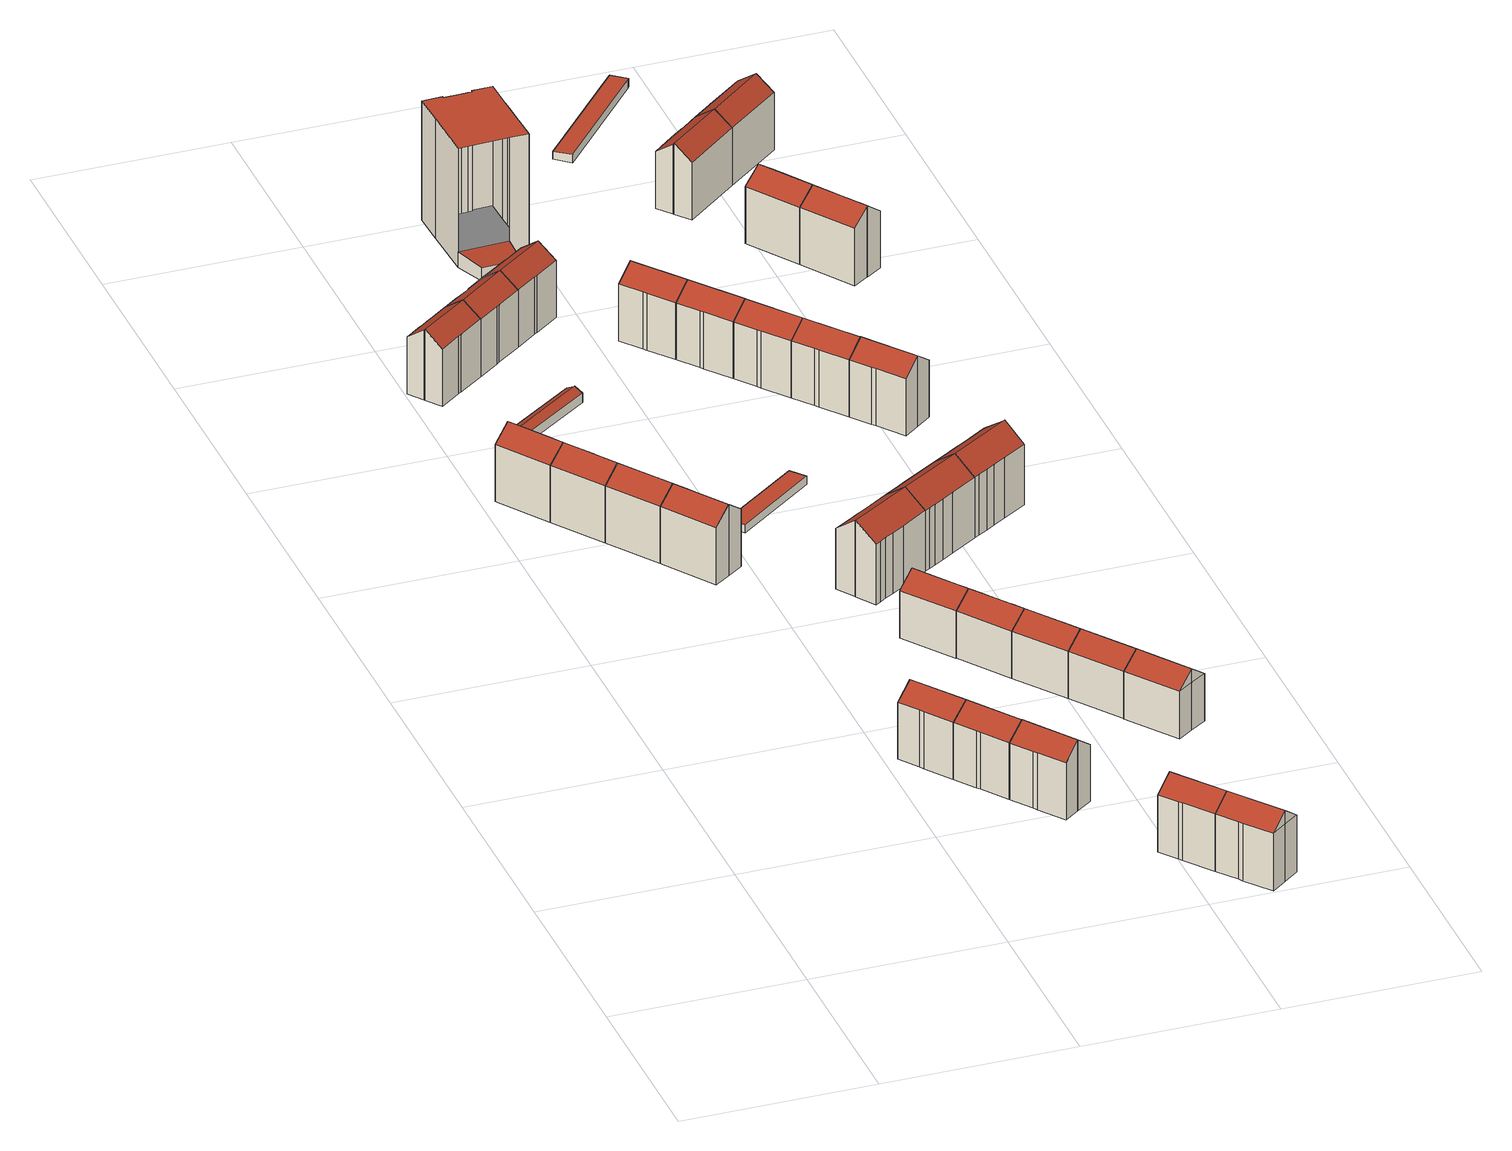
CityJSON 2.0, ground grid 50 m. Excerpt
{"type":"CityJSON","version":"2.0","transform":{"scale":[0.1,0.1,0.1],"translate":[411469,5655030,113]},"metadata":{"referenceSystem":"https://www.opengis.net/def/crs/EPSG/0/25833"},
"CityObjects":{
"building1":{"type":"Building","attributes":{"Dachtyp_tdc":"tdcFreeFormRoof","Gemeindeschluessel":14612000,"Dachneigung":36.85,"QualitaetDacherkennung":89,"Geometrietyp2DReferenz":"3000","measuredHeight":19.46,"function":"31001_9998","roofType":"5000"},"geometry":[{"type":"Solid","lod":"2","boundaries":[[[[0,1,2,3]],[[1,4,5,2]],[[4,6,7,5]],[[6,8,9,7]],[[8,10,11,9]],[[10,12,13,11]],[[12,0,3,13]],[[10,8,14,12]],[[8,6,4,1,0,14]],[[0,12,14]],[[3,2,5,7,9,11,13]]]],"semantics":{"surfaces":[{"type":"WallSurface"},{"type":"RoofSurface"},{"type":"GroundSurface"}],"values":[[0,0,0,0,0,0,0,1,1,0,2]]}}]},
"building2":{"type":"Building","attributes":{"Dachtyp_tdc":"tdcFreeFormRoof","Gemeindeschluessel":14612000,"Dachneigung":36.94,"QualitaetDacherkennung":88,"Geometrietyp2DReferenz":"3000","measuredHeight":19.43,"function":"31001_9998","roofType":"5000"},"geometry":[{"type":"Solid","lod":"2","boundaries":[[[[10,15,9,11]],[[15,16,7,9]],[[16,17,18,7]],[[17,19,20,18]],[[19,21,22,20]],[[21,23,24,22]],[[23,25,26,24]],[[25,27,28,26]],[[27,29,30,28]],[[29,31,32,30]],[[31,10,11,32]],[[31,33,34,8,10]],[[35,36,37,38,39,6,8,34]],[[15,8,6,16]],[[16,6,39,17]],[[17,39,38,19]],[[19,38,37,21]],[[21,37,36,23]],[[23,36,35,25]],[[25,35,34,27]],[[10,8,15]],[[27,34,33,29]],[[29,33,31]],[[11,9,7,18,20,22,24,26,28,30,32]]]],"semantics":{"surfaces":[{"type":"WallSurface"},{"type":"RoofSurface"},{"type":"GroundSurface"}],"values":[[0,0,0,0,0,0,0,0,0,0,0,1,1,0,0,0,0,0,0,0,0,0,0,2]]}}]},
"building3":{"type":"Building","attributes":{"Dachtyp_tdc":"tdcGableRoof","Gemeindeschluessel":14612000,"Dachneigung":36.98,"QualitaetDacherkennung":76,"Geometrietyp2DReferenz":"3000","measuredHeight":19.45,"function":"31001_9998","roofType":"3100"},"geometry":[{"type":"Solid","lod":"2","boundaries":[[[[40,41,42,43]],[[41,44,45,42]],[[44,46,47,45]],[[46,48,49,47]],[[48,50,51,49]],[[50,52,53,51]],[[52,54,55,53]],[[54,56,57,55]],[[56,58,59,57]],[[58,60,61,59]],[[60,62,63,61]],[[62,40,43,63]],[[58,56,54,52,50,48]],[[48,46,44,41,40,62,60,58]],[[43,42,45,47,49,51,53,55,57,59,61,63]]]],"semantics":{"surfaces":[{"type":"WallSurface"},{"type":"RoofSurface"},{"type":"GroundSurface"}],"values":[[0,0,0,0,0,0,0,0,0,0,0,0,1,1,2]]}}]},
"building4":{"type":"Building","attributes":{"Dachtyp_tdc":"tdcFreeFormRoof","Gemeindeschluessel":14612000,"Dachneigung":37.16,"QualitaetDacherkennung":88,"Geometrietyp2DReferenz":"3000","measuredHeight":19.44,"function":"31001_9998","roofType":"5000"},"geometry":[{"type":"Solid","lod":"2","boundaries":[[[[31,29,30,32]],[[29,25,26,30]],[[25,64,65,26]],[[64,66,67,65]],[[66,68,69,67]],[[68,70,71,69]],[[70,72,73,71]],[[72,31,32,73]],[[72,74,33,31]],[[74,75,76,77,35,33]],[[29,33,35,25]],[[25,35,77,64]],[[64,77,76,66]],[[66,76,75,68]],[[68,75,74,70]],[[31,33,29]],[[70,74,72]],[[32,30,26,65,67,69,71,73]]]],"semantics":{"surfaces":[{"type":"WallSurface"},{"type":"RoofSurface"},{"type":"GroundSurface"}],"values":[[0,0,0,0,0,0,0,0,1,1,0,0,0,0,0,0,0,2]]}}]},
"building5":{"type":"Building","attributes":{"Dachtyp_tdc":"tdcFreeFormRoof","Gemeindeschluessel":14612000,"Dachneigung":36.82,"QualitaetDacherkennung":79,"Geometrietyp2DReferenz":"3000","measuredHeight":19.45,"function":"31001_9998","roofType":"5000"},"geometry":[{"type":"Solid","lod":"2","boundaries":[[[[78,79,80,81]],[[81,80,82]],[[83,79,78]],[[84,48,46]],[[85,86,87,88,89,90,91,92,93,94,51,49,47]],[[95,96,86,85]],[[96,97,87,86]],[[97,98,88,87]],[[98,83,89,88]],[[83,78,90,89]],[[78,81,91,90]],[[81,82,92,91]],[[82,99,93,92]],[[99,100,94,93]],[[100,50,51,94]],[[50,84,49,51]],[[84,46,47,49]],[[46,95,85,47]],[[83,98,97,96,95,46,48,79]],[[99,82,80,79,48,50,100]],[[50,48,84]]]],"semantics":{"surfaces":[{"type":"WallSurface"},{"type":"GroundSurface"},{"type":"RoofSurface"}],"values":[[0,0,0,0,1,0,0,0,0,0,0,0,0,0,0,0,0,0,2,2,0]]}}]},
"building6":{"type":"Building","attributes":{"Dachtyp_tdc":"tdcGableRoof","Gemeindeschluessel":14612000,"Dachneigung":36.3,"QualitaetDacherkennung":88,"Geometrietyp2DReferenz":"3000","measuredHeight":19.47,"function":"31001_9998","roofType":"3100"},"geometry":[{"type":"Solid","lod":"2","boundaries":[[[[101,102,103,104]],[[102,105,106,103]],[[105,107,108,106]],[[107,109,110,108]],[[109,111,112,110]],[[111,113,114,112]],[[113,115,116,114]],[[115,117,118,116]],[[117,119,120,118]],[[119,121,122,120]],[[121,123,124,122]],[[123,125,126,124]],[[125,127,128,126]],[[127,101,104,128]],[[123,121,119,117,115,113,111,109,107,105]],[[105,102,101,127,125,123]],[[104,103,106,108,110,112,114,116,118,120,122,124,126,128]]]],"semantics":{"surfaces":[{"type":"WallSurface"},{"type":"RoofSurface"},{"type":"GroundSurface"}],"values":[[0,0,0,0,0,0,0,0,0,0,0,0,0,0,1,1,2]]}}]},
"building7":{"type":"Building","attributes":{"Dachtyp_tdc":"tdcFreeFormRoof","Gemeindeschluessel":14612000,"Dachneigung":37.28,"QualitaetDacherkennung":76,"Geometrietyp2DReferenz":"3000","measuredHeight":19.41,"function":"31001_9998","roofType":"5000"},"geometry":[{"type":"Solid","lod":"2","boundaries":[[[[72,74,71,73]],[[74,75,69,71]],[[75,129,130,69]],[[129,131,132,130]],[[131,133,134,132]],[[133,135,136,134]],[[135,72,73,136]],[[133,131,129,75,74,137,138]],[[135,138,137,72]],[[135,133,138]],[[74,72,137]],[[73,71,69,130,132,134,136]]]],"semantics":{"surfaces":[{"type":"WallSurface"},{"type":"RoofSurface"},{"type":"GroundSurface"}],"values":[[0,0,0,0,0,0,0,1,1,0,0,2]]}}]},
"building8":{"type":"Building","attributes":{"Dachtyp_tdc":"tdcGableRoof","Gemeindeschluessel":14612000,"Dachneigung":36.82,"QualitaetDacherkennung":73,"Geometrietyp2DReferenz":"3000","measuredHeight":19.45,"function":"31001_9998","roofType":"3100"},"geometry":[{"type":"Solid","lod":"2","boundaries":[[[[139,140,141,142]],[[143,144,145,146,147,148,149,150]],[[150,80,82,151,140,139,152,143]],[[141,153,92,91,154,89,155,156,157,158,159,160,161,142]],[[140,151,153,141]],[[151,82,92,153]],[[82,80,91,92]],[[80,150,154,91]],[[150,149,89,154]],[[149,148,155,89]],[[148,147,156,155]],[[147,146,157,156]],[[146,145,158,157]],[[145,144,159,158]],[[144,143,160,159]],[[143,152,161,160]],[[152,139,142,161]]]],"semantics":{"surfaces":[{"type":"WallSurface"},{"type":"RoofSurface"},{"type":"GroundSurface"}],"values":[[0,1,1,2,0,0,0,0,0,0,0,0,0,0,0,0,0]]}}]},
"building9":{"type":"Building","attributes":{"Dachtyp_tdc":"tdcGableRoof","Gemeindeschluessel":14612000,"Dachneigung":28.84,"QualitaetDacherkennung":77,"Geometrietyp2DReferenz":"3000","measuredHeight":3.77,"function":"31001_2463","roofType":"3100"},"geometry":[{"type":"Solid","lod":"2","boundaries":[[[[162,163,164,165]],[[163,166,167,164]],[[166,168,169,167]],[[168,170,171,169]],[[170,172,173,171]],[[172,174,175,173]],[[174,162,165,175]],[[170,168,166,163,162]],[[162,174,172,170]],[[165,164,167,169,171,173,175]]]],"semantics":{"surfaces":[{"type":"WallSurface"},{"type":"RoofSurface"},{"type":"GroundSurface"}],"values":[[0,0,0,0,0,0,0,1,1,2]]}}]},
"building10":{"type":"Building","attributes":{"Dachtyp_tdc":"tdcGableRoof","Gemeindeschluessel":14612000,"Dachneigung":36.48,"QualitaetDacherkennung":86,"Geometrietyp2DReferenz":"3000","measuredHeight":19.47,"function":"31001_9998","roofType":"3100"},"geometry":[{"type":"Solid","lod":"2","boundaries":[[[[176,177,126,178]],[[177,123,124,126]],[[123,121,122,124]],[[121,119,120,122]],[[119,179,180,120]],[[179,181,182,180]],[[181,183,184,182]],[[183,185,186,184]],[[185,187,188,186]],[[187,189,190,188]],[[189,191,192,190]],[[191,193,194,192]],[[193,195,196,194]],[[195,176,178,196]],[[191,189,187,185,183,181,179,119,121,123]],[[123,177,176,195,193,191]],[[178,126,124,122,120,180,182,184,186,188,190,192,194,196]]]],"semantics":{"surfaces":[{"type":"WallSurface"},{"type":"RoofSurface"},{"type":"GroundSurface"}],"values":[[0,0,0,0,0,0,0,0,0,0,0,0,0,0,1,1,2]]}}]},
"building11":{"type":"Building","attributes":{"Dachtyp_tdc":"tdcFreeFormRoof","Gemeindeschluessel":14612000,"Dachneigung":37.09,"QualitaetDacherkennung":73,"Geometrietyp2DReferenz":"3000","measuredHeight":19.49,"function":"31001_9998","roofType":"5000"},"geometry":[{"type":"Solid","lod":"2","boundaries":[[[[197,198,199,200]],[[198,201,202,199]],[[201,203,204,202]],[[203,205,206,204]],[[205,207,208,206]],[[207,209,210,208]],[[209,211,212,210]],[[211,213,214,212]],[[213,215,216,214]],[[215,217,218,216]],[[217,219,220,218]],[[219,197,200,220]],[[209,207,205,203,201,198,221,222]],[[213,222,221,219,217,215]],[[219,221,197]],[[197,221,198]],[[211,222,213]],[[209,222,211]],[[200,199,202,204,206,208,210,212,214,216,218,220]]]],"semantics":{"surfaces":[{"type":"WallSurface"},{"type":"RoofSurface"},{"type":"GroundSurface"}],"values":[[0,0,0,0,0,0,0,0,0,0,0,0,1,1,0,0,0,0,2]]}}]},
"building12":{"type":"Building","attributes":{"Dachtyp_tdc":"tdcFreeFormRoof","Gemeindeschluessel":14612000,"Dachneigung":37.01,"QualitaetDacherkennung":78,"Geometrietyp2DReferenz":"3000","measuredHeight":19.54,"function":"31001_9998","roofType":"5000"},"geometry":[{"type":"Solid","lod":"2","boundaries":[[[[223,224,225,226]],[[224,213,214,225]],[[213,211,212,214]],[[211,209,210,212]],[[209,227,228,210]],[[227,229,230,228]],[[229,231,232,230]],[[231,233,234,232]],[[233,235,236,234]],[[235,237,238,236]],[[237,239,240,238]],[[239,223,226,240]],[[233,231,229,227,209,222,241,235]],[[239,241,222,213,224,223]],[[235,241,237]],[[237,241,239]],[[211,222,209]],[[213,222,211]],[[226,225,214,212,210,228,230,232,234,236,238,240]]]],"semantics":{"surfaces":[{"type":"WallSurface"},{"type":"RoofSurface"},{"type":"GroundSurface"}],"values":[[0,0,0,0,0,0,0,0,0,0,0,0,1,1,0,0,0,0,2]]}}]},
"building13":{"type":"Building","attributes":{"Gemeindeschluessel":14612000,"Dachtyp_tdc":"tdcFreeFormRoof","Dachneigung":36.4,"QualitaetDacherkennung":80,"Geometrietyp2DReferenz":"3000","measuredHeight":16.73,"function":"31001_9998","roofType":"5000"},"geometry":[{"type":"Solid","lod":"2","boundaries":[[[[242,243,244,245]],[[243,246,247,244]],[[246,248,249,247]],[[248,250,251,249]],[[250,252,253,251]],[[252,254,255,253]],[[254,256,257,255]],[[256,258,259,257]],[[258,260,261,259]],[[260,242,245,261]],[[262,263,264,265,260,258]],[[252,250,248,246,243,264,263,254]],[[254,263,262,256]],[[242,265,264,243]],[[260,265,242]],[[256,262,258]],[[245,244,247,249,251,253,255,257,259,261]]]],"semantics":{"surfaces":[{"type":"WallSurface"},{"type":"RoofSurface"},{"type":"GroundSurface"}],"values":[[0,0,0,0,0,0,0,0,0,0,1,1,0,0,0,0,2]]}}]},
"building14":{"type":"Building","attributes":{"Dachtyp_tdc":"tdcPolyFlatRoof","Gemeindeschluessel":14612000,"Dachneigung":2.92,"QualitaetDacherkennung":79,"Geometrietyp2DReferenz":"3000","measuredHeight":2.33,"function":"31001_2463","roofType":"2100"},"geometry":[{"type":"Solid","lod":"2","boundaries":[[[[266,267,268,269]],[[267,270,271,268]],[[270,272,273,271]],[[272,266,269,273]],[[272,270,267,266]],[[269,268,271,273]]]],"semantics":{"surfaces":[{"type":"WallSurface"},{"type":"RoofSurface"},{"type":"GroundSurface"}],"values":[[0,0,0,0,1,2]]}}]},
"building15":{"type":"Building","attributes":{"Dachtyp_tdc":"tdcGableRoof","Gemeindeschluessel":14612000,"Dachneigung":36.94,"QualitaetDacherkennung":70,"Geometrietyp2DReferenz":"3000","measuredHeight":21.02,"function":"31001_9998","roofType":"3100"},"geometry":[{"type":"Solid","lod":"2","boundaries":[[[[274,275,276,277]],[[275,278,279,276]],[[278,280,281,279]],[[280,282,283,281]],[[282,284,285,283]],[[284,286,287,285]],[[286,288,289,287]],[[288,290,291,289]],[[290,292,293,291]],[[292,294,295,293]],[[294,296,297,295]],[[296,298,299,297]],[[292,290,288,286,284,282,280,278]],[[278,275,274,300,301,298,296,294,292]],[[298,301,302,299]],[[301,300,303,302]],[[300,274,277,303]],[[299,302,303,277,276,279,281,283,285,287,289,291,293,295,297]]]],"semantics":{"surfaces":[{"type":"WallSurface"},{"type":"RoofSurface"},{"type":"GroundSurface"}],"values":[[0,0,0,0,0,0,0,0,0,0,0,0,1,1,0,0,0,2]]}}]},
"building16":{"type":"Building","attributes":{"Dachtyp_tdc":"tdcGableRoof","Gemeindeschluessel":14612000,"Dachneigung":36.36,"QualitaetDacherkennung":60,"Geometrietyp2DReferenz":"3000","measuredHeight":19.4,"function":"31001_9998","roofType":"3100"},"geometry":[{"type":"Solid","lod":"2","boundaries":[[[[304,193,194,305]],[[193,191,192,194]],[[191,189,190,192]],[[189,187,188,190]],[[187,306,307,188]],[[306,308,309,307]],[[308,310,311,309]],[[310,312,313,311]],[[312,314,315,313]],[[314,316,317,315]],[[316,318,319,317]],[[318,320,321,319]],[[320,322,323,321]],[[322,304,305,323]],[[318,316,314,312,310,308,306,187,189,191]],[[191,193,304,322,320,318]],[[305,194,192,190,188,307,309,311,313,315,317,319,321,323]]]],"semantics":{"surfaces":[{"type":"WallSurface"},{"type":"RoofSurface"},{"type":"GroundSurface"}],"values":[[0,0,0,0,0,0,0,0,0,0,0,0,0,0,1,1,2]]}}]},
"building17":{"type":"Building","attributes":{"Dachtyp_tdc":"tdcGableRoof","Gemeindeschluessel":14612000,"Dachneigung":36.13,"QualitaetDacherkennung":83,"Geometrietyp2DReferenz":"3000","measuredHeight":16.61,"function":"31001_9998","roofType":"3100"},"geometry":[{"type":"Solid","lod":"2","boundaries":[[[[258,262,324,325]],[[262,263,326,324]],[[263,254,327,326]],[[254,328,329,327]],[[328,330,331,329]],[[330,332,333,331]],[[332,334,335,333]],[[334,336,337,335]],[[336,338,339,337]],[[338,340,341,339]],[[340,342,343,341]],[[342,258,325,343]],[[338,336,334,332,330,328,254,263]],[[263,262,258,342,340,338]],[[325,324,326,327,329,331,333,335,337,339,341,343]]]],"semantics":{"surfaces":[{"type":"WallSurface"},{"type":"RoofSurface"},{"type":"GroundSurface"}],"values":[[0,0,0,0,0,0,0,0,0,0,0,0,1,1,2]]}}]},
"building18":{"type":"Building","attributes":{"Dachtyp_tdc":"tdcFreeFormRoof","Gemeindeschluessel":14612000,"Dachneigung":35.97,"QualitaetDacherkennung":82,"Geometrietyp2DReferenz":"3000","measuredHeight":16.63,"function":"31001_9998","roofType":"5000"},"geometry":[{"type":"Solid","lod":"2","boundaries":[[[[344,342,343,345]],[[342,340,341,343]],[[340,336,337,341]],[[336,346,347,337]],[[346,348,349,347]],[[348,350,351,349]],[[350,352,353,351]],[[352,354,355,353]],[[354,356,357,355]],[[356,344,345,357]],[[344,356,358,338,340,342]],[[354,352,350,348,346,336,338,358]],[[336,340,338]],[[356,354,358]],[[345,343,341,337,347,349,351,353,355,357]]]],"semantics":{"surfaces":[{"type":"WallSurface"},{"type":"RoofSurface"},{"type":"GroundSurface"}],"values":[[0,0,0,0,0,0,0,0,0,0,1,1,0,0,2]]}}]},
"building19":{"type":"Building","attributes":{"Dachtyp_tdc":"tdcGableRoof","Gemeindeschluessel":14612000,"Dachneigung":36.4,"QualitaetDacherkennung":81,"Geometrietyp2DReferenz":"3000","measuredHeight":16.62,"function":"31001_9998","roofType":"3100"},"geometry":[{"type":"Solid","lod":"2","boundaries":[[[[344,356,357,345]],[[356,358,359,357]],[[358,354,355,359]],[[354,360,361,355]],[[360,362,363,361]],[[362,364,365,363]],[[364,366,367,365]],[[366,368,369,367]],[[368,370,371,369]],[[370,372,373,371]],[[372,374,375,373]],[[374,344,345,375]],[[370,368,366,364,362,360,354,358]],[[358,356,344,374,372,370]],[[345,357,359,355,361,363,365,367,369,371,373,375]]]],"semantics":{"surfaces":[{"type":"WallSurface"},{"type":"RoofSurface"},{"type":"GroundSurface"}],"values":[[0,0,0,0,0,0,0,0,0,0,0,0,1,1,2]]}}]},
"building20":{"type":"Building","attributes":{"Gemeindeschluessel":14612000,"Geometrietyp2DReferenz":"3000","function":"31001_9998","roofType":"9999"},"children":["building20-1","building20-2"]},
"building20-1":{"type":"BuildingPart","attributes":{"Dachtyp_tdc":"tdcPolyFlatRoof","Dachneigung":5.92,"QualitaetDacherkennung":38,"Geometrietyp2DReferenz":"3000","measuredHeight":4.32,"roofType":"2100"},"parents":["building20"],"geometry":[{"type":"MultiSurface","lod":"2","boundaries":[[[376,377,378,379]],[[377,380,381,378]],[[380,382,383,381]],[[382,384,385,383]],[[384,386,387,385]],[[384,382,380,377,376,386]],[[387,379,378,381,383,385]]],"semantics":{"surfaces":[{"type":"WallSurface"},{"type":"RoofSurface"},{"type":"GroundSurface"}],"values":[0,0,0,0,0,1,2]}}]},
"building20-2":{"type":"BuildingPart","attributes":{"Dachtyp_tdc":"tdcPolyFlatRoof","Dachneigung":0,"QualitaetDacherkennung":52,"Geometrietyp2DReferenz":"3000","measuredHeight":32.7,"roofType":"1000"},"parents":["building20"],"geometry":[{"type":"MultiSurface","lod":"2","boundaries":[[[388,389,390,391]],[[389,392,393,390]],[[392,394,395,393]],[[394,396,397,395]],[[396,398,399,397]],[[398,400,379,399]],[[400,376,379]],[[398,396,394,392,389,388,401,402,403,404,405,406,407,408,409,410,400]],[[387,411,412,413,414,415,416,417,418,419,391,390,393,395,397,399,379]],[[410,409,411,387,386]],[[409,408,412,411]],[[408,407,413,412]],[[407,406,414,413]],[[406,405,415,414]],[[405,404,416,415]],[[404,403,417,416]],[[403,402,418,417]],[[402,401,419,418]],[[401,388,391,419]]],"semantics":{"surfaces":[{"type":"WallSurface"},{"type":"RoofSurface"},{"type":"GroundSurface"}],"values":[0,0,0,0,0,0,0,1,2,0,0,0,0,0,0,0,0,0,0]}}]},
"building21":{"type":"Building","attributes":{"Dachtyp_tdc":"tdcFreeFormRoof","Gemeindeschluessel":14612000,"Dachneigung":36.3,"QualitaetDacherkennung":76,"Geometrietyp2DReferenz":"3000","measuredHeight":16.64,"function":"31001_9998","roofType":"5000"},"geometry":[{"type":"Solid","lod":"2","boundaries":[[[[420,421,422,423]],[[421,368,424,422]],[[368,425,426,424]],[[425,427,428,426]],[[427,429,430,428]],[[429,431,432,430]],[[431,433,434,432]],[[433,435,436,434]],[[435,437,438,436]],[[437,374,439,438]],[[374,420,423,439]],[[440,441,370,372,374,437]],[[431,429,427,425,368,370,441,433]],[[433,441,440,435]],[[421,370,368]],[[420,372,370,421]],[[374,372,420]],[[435,440,437]],[[423,422,424,426,428,430,432,434,436,438,439]]]],"semantics":{"surfaces":[{"type":"WallSurface"},{"type":"RoofSurface"},{"type":"GroundSurface"}],"values":[[0,0,0,0,0,0,0,0,0,0,0,1,1,0,0,0,0,0,2]]}}]},
"building22":{"type":"Building","attributes":{"Dachtyp_tdc":"tdcGableRoof","Gemeindeschluessel":14612000,"Dachneigung":36.71,"QualitaetDacherkennung":68,"Geometrietyp2DReferenz":"3000","measuredHeight":21,"function":"31001_9998","roofType":"3100"},"geometry":[{"type":"Solid","lod":"2","boundaries":[[[[442,443,444,445]],[[443,446,447,444]],[[446,448,281,447]],[[448,278,279,281]],[[278,449,276,279]],[[449,274,277,276]],[[274,450,451,277]],[[450,452,453,451]],[[452,454,455,453]],[[454,456,457,455]],[[456,458,459,457]],[[458,460,461,459]],[[460,462,463,461]],[[462,464,465,463]],[[464,442,445,465]],[[460,458,456,454,452,450,274,449,278]],[[278,448,446,443,442,464,462,460]],[[445,444,447,281,279,276,277,451,453,455,457,459,461,463,465]]]],"semantics":{"surfaces":[{"type":"WallSurface"},{"type":"RoofSurface"},{"type":"GroundSurface"}],"values":[[0,0,0,0,0,0,0,0,0,0,0,0,0,0,0,1,1,2]]}}]},
"building23":{"type":"Building","attributes":{"Dachtyp_tdc":"tdcGableRoof","Gemeindeschluessel":14612000,"Dachneigung":36.96,"QualitaetDacherkennung":85,"Geometrietyp2DReferenz":"3000","measuredHeight":19.44,"function":"31001_9998","roofType":"3100"},"geometry":[{"type":"Solid","lod":"2","boundaries":[[[[466,467,468,469]],[[467,470,471,468]],[[470,472,473,471]],[[472,474,475,473]],[[474,476,477,475]],[[476,478,479,477]],[[478,480,481,479]],[[480,482,483,481]],[[482,484,485,483]],[[484,486,487,485]],[[486,488,489,487]],[[488,466,469,489]],[[484,482,480,478,476,474,472,470]],[[470,467,466,488,486,484]],[[469,468,471,473,475,477,479,481,483,485,487,489]]]],"semantics":{"surfaces":[{"type":"WallSurface"},{"type":"RoofSurface"},{"type":"GroundSurface"}],"values":[[0,0,0,0,0,0,0,0,0,0,0,0,1,1,2]]}}]},
"building24":{"type":"Building","attributes":{"Dachtyp_tdc":"tdcFreeFormRoof","Gemeindeschluessel":14612000,"Dachneigung":36.9,"QualitaetDacherkennung":85,"Geometrietyp2DReferenz":"3000","measuredHeight":19.44,"function":"31001_9998","roofType":"5000"},"geometry":[{"type":"Solid","lod":"2","boundaries":[[[[490,491,468,473]],[[491,492,493,468]],[[492,494,495,493]],[[494,496,497,495]],[[496,498,499,497]],[[498,500,501,499]],[[500,502,503,501]],[[502,504,505,503]],[[504,506,507,505]],[[506,474,475,507]],[[474,490,473,475]],[[508,509,510,511,467,470]],[[506,504,502,512,508,470,472,474]],[[474,472,490]],[[490,472,470,467,491]],[[498,508,512,500]],[[500,512,502]],[[491,467,511,492]],[[492,511,510,494]],[[494,510,509,496]],[[496,509,508,498]],[[473,468,493,495,497,499,501,503,505,507,475]]]],"semantics":{"surfaces":[{"type":"WallSurface"},{"type":"RoofSurface"},{"type":"GroundSurface"}],"values":[[0,0,0,0,0,0,0,0,0,0,0,1,1,0,0,0,0,0,0,0,0,2]]}}]},
"building25":{"type":"Building","attributes":{"Dachtyp_tdc":"tdcFreeFormRoof","Gemeindeschluessel":14612000,"Dachneigung":36.81,"QualitaetDacherkennung":87,"Geometrietyp2DReferenz":"3000","measuredHeight":19.41,"function":"31001_9998","roofType":"5000"},"geometry":[{"type":"Solid","lod":"2","boundaries":[[[[513,514,515,516]],[[514,502,503,515]],[[502,512,501,503]],[[512,509,497,501]],[[509,517,518,497]],[[517,519,520,518]],[[519,521,522,520]],[[521,523,524,522]],[[523,513,516,524]],[[514,513,523,525,526,512,502]],[[521,519,517,509,526,525]],[[509,512,526]],[[523,521,525]],[[516,515,503,501,497,518,520,522,524]]]],"semantics":{"surfaces":[{"type":"WallSurface"},{"type":"RoofSurface"},{"type":"GroundSurface"}],"values":[[0,0,0,0,0,0,0,0,0,1,1,0,0,2]]}}]},
"building26":{"type":"Building","attributes":{"Dachtyp_tdc":"tdcFreeFormRoof","Gemeindeschluessel":14612000,"Dachneigung":36.62,"QualitaetDacherkennung":74,"Geometrietyp2DReferenz":"3000","measuredHeight":21.07,"function":"31001_9998","roofType":"5000"},"geometry":[{"type":"Solid","lod":"2","boundaries":[[[[456,527,528,457]],[[527,529,530,528]],[[529,531,532,530]],[[531,533,534,532]],[[533,535,536,534]],[[535,537,538,536]],[[537,539,540,538]],[[539,541,542,540]],[[541,543,544,542]],[[543,545,546,544]],[[545,462,463,546]],[[462,458,459,463]],[[458,456,457,459]],[[547,535,533,531,529,527,456,458,548]],[[539,537,547,548,462,545,543,541]],[[537,535,547]],[[458,462,548]],[[457,528,530,532,534,536,538,540,542,544,546,463,459]]]],"semantics":{"surfaces":[{"type":"WallSurface"},{"type":"RoofSurface"},{"type":"GroundSurface"}],"values":[[0,0,0,0,0,0,0,0,0,0,0,0,0,1,1,0,0,2]]}}]},
"building27":{"type":"Building","attributes":{"Dachtyp_tdc":"tdcFreeFormRoof","Gemeindeschluessel":14612000,"Dachneigung":36.69,"QualitaetDacherkennung":87,"Geometrietyp2DReferenz":"3000","measuredHeight":19.39,"function":"31001_9998","roofType":"5000"},"geometry":[{"type":"Solid","lod":"2","boundaries":[[[[549,550,551,552]],[[550,553,524,551]],[[553,554,555,524]],[[554,521,522,555]],[[521,556,557,522]],[[556,558,559,557]],[[558,560,561,559]],[[560,562,563,561]],[[562,564,565,563]],[[564,549,552,565]],[[564,566,567,525,553,550,549]],[[560,558,556,521,525,567]],[[554,525,521]],[[560,567,566,562]],[[553,525,554]],[[562,566,564]],[[552,551,524,555,522,557,559,561,563,565]]]],"semantics":{"surfaces":[{"type":"WallSurface"},{"type":"RoofSurface"},{"type":"GroundSurface"}],"values":[[0,0,0,0,0,0,0,0,0,0,1,1,0,0,0,0,2]]}}]},
"building28":{"type":"Building","attributes":{"Dachtyp_tdc":"tdcGableRoof","Gemeindeschluessel":14612000,"Dachneigung":36.51,"QualitaetDacherkennung":88,"Geometrietyp2DReferenz":"3000","measuredHeight":19.39,"function":"31001_9998","roofType":"3100"},"geometry":[{"type":"Solid","lod":"2","boundaries":[[[[568,569,570,571]],[[569,564,565,570]],[[564,566,563,565]],[[566,572,573,563]],[[572,560,561,573]],[[560,574,575,561]],[[574,576,577,575]],[[576,578,579,577]],[[578,580,581,579]],[[580,582,583,581]],[[582,568,571,583]],[[580,578,576,574,560,572]],[[572,566,564,569,568,582,580]],[[571,570,565,563,573,561,575,577,579,581,583]]]],"semantics":{"surfaces":[{"type":"WallSurface"},{"type":"RoofSurface"},{"type":"GroundSurface"}],"values":[[0,0,0,0,0,0,0,0,0,0,0,1,1,2]]}}]},
"building29":{"type":"Building","attributes":{"Dachtyp_tdc":"tdcGableRoof","Gemeindeschluessel":14612000,"Dachneigung":35.72,"QualitaetDacherkennung":74,"Geometrietyp2DReferenz":"3000","measuredHeight":19.4,"function":"31001_9998","roofType":"3100"},"geometry":[{"type":"Solid","lod":"2","boundaries":[[[[584,585,586,587]],[[585,588,589,586]],[[588,590,591,589]],[[590,592,593,591]],[[592,594,595,593]],[[594,596,597,595]],[[596,598,599,597]],[[598,600,601,599]],[[600,602,603,601]],[[602,604,605,603]],[[604,584,587,605]],[[600,598,596,594]],[[594,592,590,588,585,584,604,602,600]],[[587,586,589,591,593,595,597,599,601,603,605]]]],"semantics":{"surfaces":[{"type":"WallSurface"},{"type":"RoofSurface"},{"type":"GroundSurface"}],"values":[[0,0,0,0,0,0,0,0,0,0,0,1,1,2]]}}]},
"building30":{"type":"Building","attributes":{"Dachtyp_tdc":"tdcPolyFlatRoof","Gemeindeschluessel":14612000,"Dachneigung":3.05,"QualitaetDacherkennung":71,"Geometrietyp2DReferenz":"3000","measuredHeight":2.34,"function":"31001_2463","roofType":"2100"},"geometry":[{"type":"Solid","lod":"2","boundaries":[[[[606,607,608,609]],[[607,610,611,608]],[[610,612,613,611]],[[612,614,615,613]],[[614,616,617,615]],[[616,606,609,617]],[[616,614,612,610,607,606]],[[609,608,611,613,615,617]]]],"semantics":{"surfaces":[{"type":"WallSurface"},{"type":"RoofSurface"},{"type":"GroundSurface"}],"values":[[0,0,0,0,0,0,1,2]]}}]},
"building31":{"type":"Building","attributes":{"Dachtyp_tdc":"tdcGableRoof","Gemeindeschluessel":14612000,"Dachneigung":36.28,"QualitaetDacherkennung":70,"Geometrietyp2DReferenz":"3000","measuredHeight":19.37,"function":"31001_9998","roofType":"3100"},"geometry":[{"type":"Solid","lod":"2","boundaries":[[[[618,619,620,621,622,623]],[[624,625,626,627,628,629,630,631,632,633,634]],[[620,619,625,624]],[[619,618,625]],[[618,635,626,625]],[[635,636,627,626]],[[636,637,628,627]],[[637,638,629,628]],[[638,639,630,629]],[[639,640,631,630]],[[640,623,632,631]],[[623,622,633,632]],[[622,621,634,633]],[[621,620,624,634]],[[623,640,639,638,637,636,635,618]]]],"semantics":{"surfaces":[{"type":"RoofSurface"},{"type":"GroundSurface"},{"type":"WallSurface"}],"values":[[0,1,2,2,2,2,2,2,2,2,2,2,2,2,0]]}}]},
"building32":{"type":"Building","attributes":{"Dachtyp_tdc":"tdcGableRoof","Gemeindeschluessel":14612000,"Dachneigung":36.04,"QualitaetDacherkennung":75,"Geometrietyp2DReferenz":"3000","measuredHeight":19.33,"function":"31001_9998","roofType":"3100"},"geometry":[{"type":"Solid","lod":"2","boundaries":[[[[641,642,643,644]],[[642,645,646,643]],[[645,647,648,646]],[[647,649,650,648]],[[649,651,652,650]],[[651,653,654,652]],[[653,621,634,654]],[[621,622,633,634]],[[622,623,632,633]],[[623,640,631,632]],[[640,655,656,631]],[[655,641,644,656]],[[623,622,621,653,651,649]],[[649,647,645,642,641,655,640,623]],[[644,643,646,648,650,652,654,634,633,632,631,656]]]],"semantics":{"surfaces":[{"type":"WallSurface"},{"type":"RoofSurface"},{"type":"GroundSurface"}],"values":[[0,0,0,0,0,0,0,0,0,0,0,0,1,1,2]]}}]},
"building33":{"type":"Building","attributes":{"Dachtyp_tdc":"tdcGableRoof","Gemeindeschluessel":14612000,"Dachneigung":35.7,"QualitaetDacherkennung":77,"Geometrietyp2DReferenz":"3000","measuredHeight":19.41,"function":"31001_9998","roofType":"3100"},"geometry":[{"type":"Solid","lod":"2","boundaries":[[[[594,592,657,658]],[[592,659,660,657]],[[659,661,662,660]],[[661,663,664,662]],[[663,665,666,664]],[[665,667,668,666]],[[667,669,670,668]],[[669,671,672,670]],[[671,673,674,672]],[[673,596,675,674]],[[596,594,658,675]],[[671,669,667,665,663,661,659,592,594]],[[594,596,673,671]],[[658,657,660,662,664,666,668,670,672,674,675]]]],"semantics":{"surfaces":[{"type":"WallSurface"},{"type":"RoofSurface"},{"type":"GroundSurface"}],"values":[[0,0,0,0,0,0,0,0,0,0,0,1,1,2]]}}]}
},
"vertices":[
[118,2321,167],[170,2245,167],[170,2245,10],[118,2321,10],[177,2234,167],[177,2234,10],[208,2189,167],[208,2189,10],[167,2161,204],[167,2161,10],[125,2132,166],[125,2132,10],[35,2264,166],[35,2264,10],[77,2293,204],
[167,2161,166],[208,2189,166],[237,2147,166],[237,2147,10],[244,2136,166],[244,2136,10],[259,2115,166],[259,2115,10],[266,2105,166],[266,2105,10],[297,2059,166],[297,2059,10],[257,2031,166],[257,2031,10],[256,2031,166],[256,2031,10],[215,2002,166],[215,2002,10],[256,2031,204],[257,2031,204],[297,2059,167],[266,2105,167],[259,2115,167],[244,2136,167],[237,2147,167],
[656,859,164],[670,839,164],[670,839,8],[656,859,8],[675,832,164],[675,832,8],[708,786,164],[708,786,8],[667,757,202],[667,757,8],[625,728,164],[625,728,8],[577,796,164],[577,796,8],[570,807,164],[570,807,8],[533,858,164],[533,858,8],[574,887,202],[574,887,8],[615,916,164],[615,916,8],[648,871,164],[648,871,8],
[332,2009,166],[332,2009,10],[357,1973,166],[357,1973,10],[388,1928,166],[388,1928,10],[347,1900,166],[347,1900,10],[305,1871,166],[305,1871,10],[347,1900,204],[388,1928,167],[357,1973,167],[332,2009,167],
[760,627,164],[760,627,202],[759,627,202],[759,627,164],[718,598,164],[800,657,164],[667,757,164],[741,740,8],[748,730,8],[762,710,8],[768,702,8],[800,657,8],[760,627,8],[759,627,8],[718,598,8],[671,665,8],[664,674,8],[741,740,164],[748,730,164],[762,710,164],[768,702,164],[671,665,164],[664,674,164],
[118,2751,166],[65,2711,165],[65,2711,8],[118,2751,8],[36,2751,202],[36,2751,8],[34,2753,200],[34,2753,8],[5,2792,165],[5,2792,8],[43,2820,165],[43,2820,8],[59,2832,165],[59,2832,8],[80,2848,165],[80,2848,8],[86,2852,165],[86,2852,8],[134,2888,165],[134,2888,8],[163,2849,201],[163,2849,8],[164,2847,202],[164,2847,8],[194,2807,166],[194,2807,8],[128,2758,166],[128,2758,8],
[423,1877,167],[423,1877,10],[479,1795,167],[479,1795,10],[439,1767,204],[439,1767,10],[396,1737,166],[396,1737,10],[347,1900,205],[438,1766,205],
[812,467,164],[765,533,164],[765,533,8],[812,467,8],[853,497,202],[893,526,165],[861,571,165],[855,580,165],[841,599,165],[832,611,165],[800,657,165],[760,628,202],[758,543,164],[852,496,202],[758,543,8],[760,628,8],[832,611,8],[841,599,8],[855,580,8],[861,571,8],[893,526,8],[853,497,8],[852,496,8],
[166,2495,46],[153,2513,34],[153,2513,8],[166,2495,8],[353,2654,33],[353,2654,8],[365,2636,45],[365,2636,8],[366,2635,46],[366,2635,8],[379,2617,34],[379,2617,8],[179,2477,34],[179,2477,8],
[248,2847,165],[194,2807,165],[248,2847,8],[169,2914,165],[169,2914,8],[185,2926,165],[185,2926,8],[208,2942,165],[208,2942,8],[214,2948,165],[214,2948,8],[261,2983,165],[261,2983,8],[291,2943,201],[291,2943,8],[291,2942,202],[291,2942,8],[321,2902,165],[321,2902,8],[257,2854,165],[257,2854,8],
[1006,289,165],[1046,320,165],[1046,320,8],[1006,289,8],[1080,275,165],[1080,275,8],[1088,265,165],[1088,265,8],[1101,248,165],[1101,248,8],[1108,239,165],[1108,239,8],[1143,194,165],[1143,194,8],[1103,163,165],[1103,163,8],[1063,132,165],[1063,132,8],[1008,204,165],[1008,204,8],[1001,213,165],[1001,213,8],[966,259,165],[966,259,8],[1006,289,203],[1103,163,203],
[1110,70,165],[1103,80,165],[1103,80,8],[1110,70,8],[1180,146,165],[1180,146,8],[1187,136,165],[1187,136,8],[1202,117,165],[1202,117,8],[1207,110,165],[1207,110,8],[1242,64,165],[1242,64,8],[1202,34,165],[1202,34,8],[1162,3,165],[1162,3,8],[1202,34,203],
[761,1398,138],[803,1427,138],[803,1427,8],[761,1398,8],[837,1380,138],[837,1380,8],[844,1370,138],[844,1370,8],[860,1348,138],[860,1348,8],[865,1340,138],[865,1340,8],[896,1297,138],[896,1297,8],[855,1267,138],[855,1267,8],[815,1238,138],[815,1238,8],[721,1369,138],[721,1369,8],[855,1267,174],[856,1268,175],[763,1398,175],[761,1398,174],
[718,2129,32],[748,2089,34],[748,2089,11],[718,2129,11],[538,1931,34],[538,1931,11],[507,1972,32],[507,1972,11],
[813,1725,178],[844,1677,221],[844,1677,12],[813,1725,12],[845,1675,222],[845,1675,12],[877,1625,179],[877,1625,12],[806,1579,178],[806,1579,12],[772,1557,178],[772,1557,12],[749,1543,178],[749,1543,12],[732,1532,178],[732,1532,12],[717,1522,178],[717,1522,12],[685,1572,222],[685,1572,12],[684,1574,221],[684,1574,12],[653,1622,178],[653,1622,12],[699,1651,178],[699,1651,12],[747,1682,178],[717,1663,178],[717,1663,12],[747,1682,12],
[376,2943,165],[376,2943,8],[301,3012,165],[301,3012,8],[318,3025,165],[318,3025,8],[338,3040,165],[338,3040,8],[344,3044,165],[344,3044,8],[390,3078,165],[390,3078,8],[419,3039,201],[419,3039,8],[420,3038,202],[420,3038,8],[450,2998,165],[450,2998,8],[385,2950,165],[385,2950,8],
[855,1267,9],[815,1238,9],[856,1268,9],[896,1297,9],[928,1252,138],[928,1252,9],[936,1241,138],[936,1241,9],[951,1220,138],[951,1220,9],[958,1211,138],[958,1211,9],[989,1168,138],[989,1168,9],[949,1139,175],[949,1139,9],[948,1138,174],[948,1138,9],[907,1109,138],[907,1109,9],
[1001,979,138],[1001,979,9],[1022,1122,138],[1022,1122,9],[1029,1111,138],[1029,1111,9],[1046,1088,138],[1046,1088,9],[1051,1080,138],[1051,1080,9],[1082,1037,138],[1082,1037,9],[1041,1008,174],[1041,1008,9],[1042,1009,175],
[1042,1009,9],[1114,992,138],[1114,992,9],[1121,984,138],[1121,984,9],[1138,960,138],[1138,960,9],[1144,952,138],[1144,952,9],[1175,908,138],[1175,908,9],[1134,880,175],[1134,880,9],[1134,879,175],[1134,879,9],[1093,850,138],[1093,850,9],
[439,3289,53],[438,3289,53],[438,3289,10],[439,3289,10],[439,3262,50],[439,3262,10],[440,3214,45],[440,3214,10],[340,3210,45],[340,3210,10],[308,3284,53],[308,3284,10],
[481,3455,337],[482,3428,337],[482,3428,10],[481,3455,10],[483,3403,337],[483,3403,10],[484,3375,337],[484,3375,10],[485,3355,337],[485,3355,10],[487,3290,337],[487,3290,10],[439,3289,337],[479,3520,337],[426,3518,337],[426,3513,337],[414,3513,337],[398,3512,337],[353,3511,337],[353,3516,337],[300,3514,337],[303,3426,337],[308,3284,337],[303,3426,10],[300,3514,10],[353,3516,10],[353,3511,10],[398,3512,10],[414,3513,10],[426,3513,10],[426,3518,10],[479,3520,10],
[1134,879,138],[1134,880,138],[1134,880,8],[1134,879,8],[1175,908,8],[1208,862,138],[1208,862,8],[1215,852,138],[1215,852,8],[1231,830,138],[1231,830,8],[1238,820,138],[1238,820,8],[1268,778,138],[1268,778,8],[1226,749,138],[1226,749,8],[1186,720,138],[1186,720,8],[1093,850,8],[1226,749,174],[1227,750,175],
[932,1660,178],[909,1645,178],[909,1645,12],[932,1660,12],[891,1633,178],[891,1633,12],[877,1625,178],[844,1677,220],[857,1753,178],[857,1753,12],[876,1765,178],[876,1765,12],[907,1785,178],[907,1785,12],[973,1827,178],[973,1827,12],[1003,1779,220],[1003,1779,12],[1005,1777,222],[1005,1777,12],[1036,1727,178],[1036,1727,12],[965,1681,178],[965,1681,12],
[691,2826,169],[727,2780,169],[727,2780,12],[691,2826,12],[688,2750,206],[688,2750,12],[687,2749,206],[687,2749,12],[648,2719,168],[648,2719,12],[599,2781,168],[599,2781,12],[592,2790,168],[592,2790,12],[550,2844,168],[550,2844,12],[589,2874,205],[589,2874,12],[590,2875,206],[590,2875,12],[629,2905,169],[629,2905,12],[662,2864,169],[662,2864,12],
[687,2749,168],[727,2780,168],[760,2738,168],[760,2738,12],[790,2700,168],[790,2700,12],[825,2654,168],[825,2654,12],[786,2624,168],[786,2624,12],[785,2623,168],[785,2623,12],[746,2593,168],[746,2593,12],[695,2658,168],[695,2658,12],[689,2666,168],[689,2666,12],[786,2624,206],[825,2654,169],[790,2700,169],[760,2738,169],[785,2623,206],
[792,2533,168],[786,2541,168],[786,2541,12],[792,2533,12],[859,2610,169],[859,2610,12],[889,2572,169],[889,2572,12],[923,2528,169],[923,2528,12],[844,2466,168],[844,2466,12],[884,2497,206],[785,2624,206],
[1020,1857,178],[1020,1857,12],[1037,1868,178],[1037,1868,12],[1067,1887,178],[1067,1887,12],[1132,1929,178],[1132,1929,12],[1162,1882,219],[1162,1882,12],[1196,1829,178],[1196,1829,12],[1133,1788,178],[1133,1788,12],[1099,1767,178],[1099,1767,12],[1076,1752,178],[1076,1752,12],[1051,1736,179],[1051,1736,12],[1165,1879,223],[1005,1776,223],
[891,2406,169],[884,2415,169],[884,2415,12],[891,2406,12],[844,2466,169],[884,2497,169],[884,2497,12],[957,2484,169],[957,2484,12],[987,2446,169],[987,2446,12],[1022,2401,169],[1022,2401,12],[982,2370,169],[982,2370,12],[943,2339,169],[943,2339,12],[982,2370,206],[983,2370,206],
[988,2282,169],[981,2290,169],[981,2290,12],[988,2282,12],[983,2371,206],[983,2371,12],[1055,2358,169],[1055,2358,12],[1085,2320,169],[1085,2320,12],[1119,2276,169],[1119,2276,12],[1080,2245,206],[1080,2245,12],[1040,2214,169],[1040,2214,12],
[891,3429,164],[905,3440,164],[905,3440,7],[891,3429,7],[923,3455,164],[923,3455,7],[935,3464,164],[935,3464,7],[977,3499,164],[977,3499,7],[1009,3459,201],[1009,3459,7],[1040,3421,164],[1040,3421,7],[898,3305,164],[898,3305,7],[867,3344,201],[867,3344,7],[866,3345,199],[866,3345,7],[835,3383,164],[835,3383,7],
[720,3637,33],[682,3669,31],[682,3669,10],[720,3637,10],[920,3944,31],[920,3944,10],[923,3948,31],[923,3948,10],[959,3916,33],[959,3916,10],[956,3912,33],[956,3912,10],
[1020,3185,205],[1020,3185,204],[978,3158,168],[1066,3026,168],[1107,3053,204],[1108,3054,205],[978,3158,11],[1020,3185,11],[1062,3213,11],[1089,3171,11],[1097,3159,11],[1112,3137,11],[1120,3125,11],[1149,3081,11],[1108,3054,11],[1107,3053,11],[1066,3026,11],[1062,3213,168],[1089,3171,168],[1097,3159,168],[1112,3137,169],[1120,3125,168],[1149,3081,168],
[1185,3027,168],[1199,3006,168],[1199,3006,11],[1185,3027,11],[1207,2995,168],[1207,2995,11],[1238,2947,168],[1238,2947,11],[1197,2920,205],[1197,2920,11],[1196,2919,204],[1196,2919,11],[1155,2892,168],[1155,2892,11],[1176,3040,168],[1176,3040,11],
[977,3499,6],[1009,3459,6],[1038,3548,164],[1038,3548,6],[1049,3557,164],[1049,3557,6],[1070,3574,164],[1070,3574,6],[1081,3583,164],[1081,3583,6],[1123,3617,164],[1123,3617,6],[1155,3578,200],[1155,3578,6],[1155,3577,201],[1155,3577,6],[1186,3539,164],[1186,3539,6],[1040,3421,6]
]}
